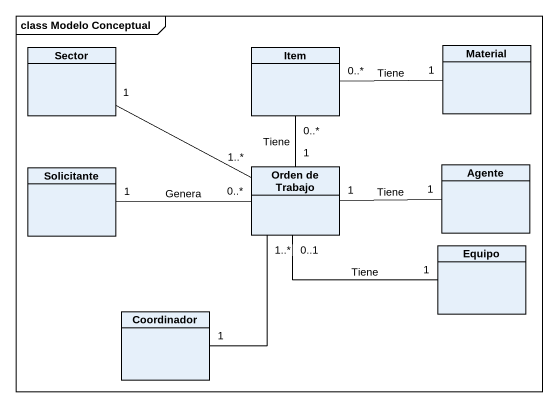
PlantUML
@startuml
mainframe class Modelo Conceptual
hide circle
hide empty members
class Sector
class Item
class Material
class Solicitante
class "Orden de Trabajo" as Orden_de_Trabajo
class Agente
class Equipo
class Coordinador
Sector "1" -right- "1..*" Orden_de_Trabajo
Item "0..*" -right- "1" Material : Tiene
Item "0..*" -- "1" Orden_de_Trabajo : Tiene
Solicitante "1" -right- "0..*" Orden_de_Trabajo : Genera
Orden_de_Trabajo "1" -right- "1" Agente : Tiene
Orden_de_Trabajo "0..1" -right- "1" Equipo : Tiene
Coordinador "1" -up- "1..*" Orden_de_Trabajo
@enduml
